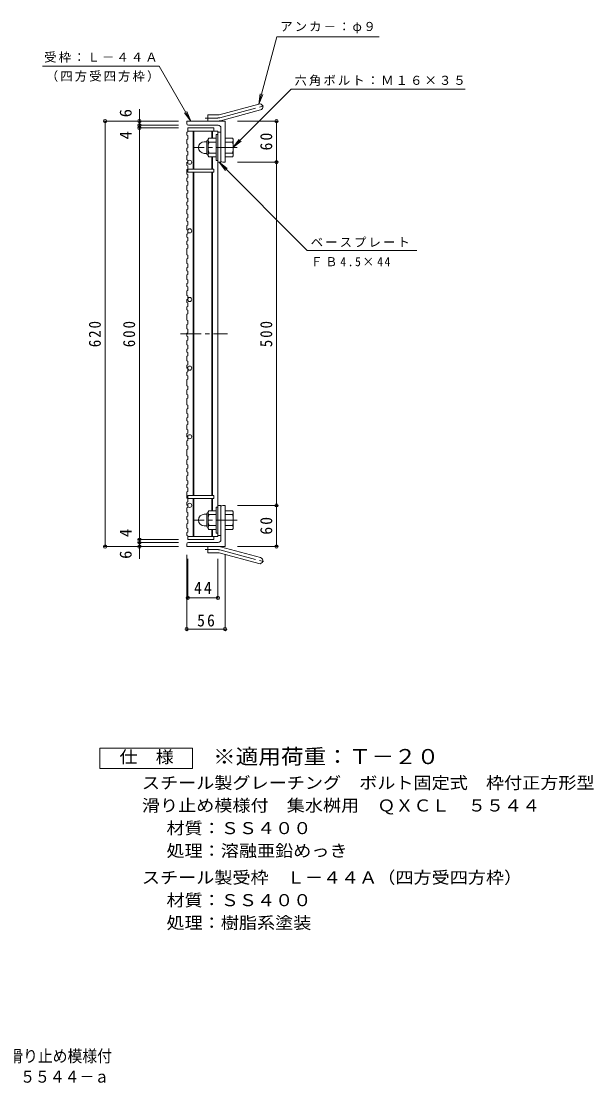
# Model space of a CAD drawing. Units: millimetres at full size, sheet at 1:6. Extents: x -1006 to 940, y -829 to 817.
# Drawn here: x 105 to 940, y -829 to 722 of the extents above; entities that cross this region are included whole.
import ezdxf
from ezdxf.enums import TextEntityAlignment as Align

# ---------------------------------------------------------------- set-up
doc = ezdxf.new("R2010")
doc.units = ezdxf.units.MM
doc.header["$LTSCALE"] = 6
doc.header["$PDMODE"] = 32
doc.header["$PDSIZE"] = 4.8
doc.linetypes.add('CHAIN1', pattern=[8, 5, -1, 1, -1])
doc.linetypes.add('CHAIN2', pattern=[12, 9, -1, 1, -1])
for name, color, linetype, lineweight in [('E-1', 2, 'Continuous', 9), ('E-2', 3, 'Continuous', 9), ('E-4', 7, 'Continuous', 9), ('E-5', 7, 'Continuous', 9), ('F-4_F-4ﾚｲﾔ', 2, 'Continuous', 9)]:
    doc.layers.add(name, color=color, linetype=linetype, lineweight=lineweight)
doc.layers.add('F-5_F-5ﾚｲﾔ', color=2, linetype='Continuous')
doc.styles.add('ＭＳ ゴシック', font='')
doc.styles.get('ＭＳ ゴシック').set_extended_font_data('MS Gothic')

msp = doc.modelspace()

# ---------------------------------------------------------------- linework, layer by layer
at = {"layer": 'E-1'}
for p, q in [((393.702, 586.123), (451.893, 601.715)), ((396.031, 577.43), (454.222, 593.022)), ((402.557, 576.816), (346.557, 576.816)), ((346.557, 573.316), (346.557, 576.816)), ((377.557, 576.816), (377.557, 585.816)), ((391.373, 585.816), (377.557, 585.816)), ((402.557, 576.816), (402.557, 516.816)), ((392.557, 570.816), (349.057, 570.816)), ((396.557, 566.816), (396.557, 519.316)), ((372.247, 546.816), (375.757, 546.816)), ((375.757, 529.116), (375.757, 547.516)), ((377.557, 549.316), (377.757, 549.316)), ((377.757, 549.066), (377.757, 527.566)), ((389.757, 551.816), (378.796, 551.816)), ((389.757, 546.316), (378.796, 546.316)), ((389.757, 557.316), (389.757, 519.316)), ((392.057, 557.316), (389.757, 557.316)), ((402.557, 551.816), (413.519, 551.816)), ((402.557, 546.316), (413.519, 546.316)), ((414.758, 549.316), (414.558, 549.316)), ((414.558, 549.066), (414.558, 527.566)), ((372.257, 529.816), (375.757, 529.816)), ((389.757, 530.316), (378.796, 530.316)), ((402.557, 530.316), (413.519, 530.316)), ((377.557, 527.316), (377.757, 527.316)), ((389.757, 524.816), (378.796, 524.816)), ((392.057, 519.316), (389.757, 519.316)), ((399.057, 516.816), (402.557, 516.816)), ((402.557, 524.816), (413.519, 524.816)), ((414.758, 527.316), (414.558, 527.316)), ((399.057, 16.817), (402.557, 16.817)), ((402.557, -43.183), (402.557, 16.817)), ((372.257, 3.817), (375.757, 3.817)), ((375.757, 4.517), (375.757, -13.883)), ((377.557, 6.317), (377.757, 6.317)), ((377.757, -15.433), (377.757, 6.067)), ((389.757, 8.817), (378.796, 8.817)), ((389.757, 3.317), (378.796, 3.317)), ((389.757, -23.683), (389.757, 14.317)), ((392.057, 14.317), (389.757, 14.317)), ((396.557, -33.183), (396.557, 14.317)), ((402.557, 8.817), (413.519, 8.817)), ((402.557, 3.317), (413.519, 3.317)), ((414.758, 6.317), (414.558, 6.317)), ((414.558, -15.433), (414.558, 6.067)), ((372.247, -13.183), (375.757, -13.183)), ((389.757, -12.683), (378.796, -12.683)), ((402.557, -12.683), (413.519, -12.683)), ((377.557, -15.683), (377.757, -15.683)), ((389.757, -18.183), (378.796, -18.183)), ((392.057, -23.683), (389.757, -23.683)), ((402.557, -18.183), (413.519, -18.183)), ((414.758, -15.683), (414.558, -15.683)), ((346.557, -39.683), (346.557, -43.183)), ((402.557, -43.183), (346.557, -43.183)), ((392.557, -37.183), (349.057, -37.183)), ((377.557, -43.183), (377.557, -52.183)), ((396.031, -43.796), (454.222, -59.389)), ((391.373, -52.183), (377.557, -52.183)), ((393.702, -52.49), (451.893, -68.082))]:
    msp.add_line(p, q, dxfattribs=at)
at = {"layer": 'E-1', "linetype": 'CHAIN2'}
for p, q in [((394.866, 581.776), (460.033, 599.238)), ((391.372, 581.316), (373.752, 581.316)), ((391.372, -47.683), (373.752, -47.683)), ((394.866, -48.143), (460.033, -65.604))]:
    msp.add_line(p, q, dxfattribs=at)
at = {"layer": 'E-1', "linetype": 'CHAIN1'}
for p, q in [((420.161, 538.316), (355.456, 538.316)), ((420.161, -4.683), (355.456, -4.683))]:
    msp.add_line(p, q, dxfattribs=at)
at = {"layer": 'E-1'}
for centre, radius, start, end in [((453.057, 597.368), 4.5, 285.00014, 104.99991), ((391.372, 594.816), 18, 270, 285), ((391.373, 594.816), 9, 270, 285.00002), ((349.057, 573.316), 2.5, 180, 270), ((392.557, 566.816), 4, 0, 90), ((372.247, 538.326), 8.49, 90, 180), ((377.557, 547.516), 1.8, 90, 180), ((381.917, 549.066), 4.16, 138.61835, 221.37988), ((401.757, 538.316), 24, 160.52881, 199.47119), ((390.557, 538.316), 24, 340.52881, 19.47119), ((410.398, 549.066), 4.16, 318.62012, 41.38165), ((372.257, 538.316), 8.5, 180, 270), ((377.557, 529.116), 1.8, 180, 270), ((381.917, 527.566), 4.16, 138.62012, 221.38165), ((410.398, 527.566), 4.16, 318.61835, 41.37988), ((399.057, 519.316), 2.5, 180, 270), ((399.057, 14.317), 2.5, 90, 180), ((372.257, -4.683), 8.5, 90, 180), ((377.557, 4.517), 1.8, 90, 180), ((381.917, 6.067), 4.16, 138.61835, 221.37988), ((401.757, -4.683), 24, 160.52881, 199.47119), ((390.557, -4.683), 24, 340.52881, 19.47119), ((410.398, 6.067), 4.16, 318.62012, 41.38165), ((372.247, -4.693), 8.49, 180, 270), ((377.557, -13.883), 1.8, 180, 270), ((381.917, -15.433), 4.16, 138.62012, 221.38165), ((410.398, -15.433), 4.16, 318.61835, 41.37988), ((349.057, -39.683), 2.5, 90, 180), ((391.372, -61.183), 18, 75, 90), ((392.557, -33.183), 4, 270, 0), ((391.373, -61.183), 9, 74.99998, 90), ((453.057, -63.735), 4.5, 255.00009, 74.99986)]:
    msp.add_arc(centre, radius, start, end, dxfattribs=at)
at = {"layer": 'E-1', "linetype": 'CHAIN2'}
for centre, start, end in [((391.372, 594.816), 270, 284.99995), ((391.372, -61.183), 75.00005, 90)]:
    msp.add_arc(centre, 13.5, start, end, dxfattribs=at)
at = {"layer": 'E-2'}
for p, q in [((346.557, 560.662), (348.057, 561.173)), ((348.057, 566.816), (386.057, 566.816)), ((348.057, 566.816), (348.057, 561.173)), ((348.057, 562.316), (392.057, 562.316)), ((356.057, 562.316), (356.057, 506.816)), ((357.057, 562.316), (357.057, 506.816)), ((383.057, 562.316), (383.057, 551.816)), ((384.057, 562.316), (384.057, 551.816)), ((386.057, 566.816), (386.057, 562.316)), ((392.057, 562.316), (392.057, -28.683)), ((396.557, 560.816), (392.057, 560.816)), ((396.557, 516.816), (396.557, 560.816)), ((346.557, 550.119), (348.057, 550.63)), ((348.057, 543.06), (348.057, 537.947)), ((346.557, 537.435), (348.057, 537.947)), ((346.557, 526.892), (348.057, 527.403)), ((346.557, 516.709), (348.057, 517.22)), ((348.057, 519.833), (348.057, 517.22)), ((383.057, 524.816), (383.057, 506.816)), ((384.057, 524.816), (384.057, 506.816)), ((396.557, 516.816), (392.057, 516.816)), ((346.557, 506.166), (348.057, 506.677)), ((348.057, 511.79), (348.057, 502.316)), ((348.057, 506.816), (386.057, 506.816)), ((348.057, 502.316), (386.057, 502.316)), ((348.057, 499.107), (348.057, 493.994)), ((356.057, 502.316), (356.057, 31.317)), ((357.057, 502.316), (357.057, 31.317)), ((383.057, 502.316), (383.057, 31.317)), ((384.057, 502.316), (384.057, 31.317)), ((386.057, 506.816), (386.057, 502.316)), ((346.557, 493.483), (348.057, 493.994)), ((346.557, 482.939), (348.057, 483.451)), ((348.057, 488.564), (348.057, 483.451)), ((346.557, 471.305), (348.057, 471.816)), ((348.057, 471.816), (348.057, 475.881)), ((346.557, 458.622), (348.057, 459.133)), ((348.057, 464.246), (348.057, 459.133)), ((348.057, 453.703), (348.057, 448.59)), ((346.557, 448.079), (348.057, 448.59)), ((346.557, 435.396), (348.057, 435.907)), ((348.057, 441.02), (348.057, 435.907)), ((346.557, 424.852), (348.057, 425.364)), ((346.557, 412.169), (348.057, 412.68)), ((348.057, 417.794), (348.057, 412.68)), ((346.557, 401.626), (348.057, 402.137)), ((346.557, 401.626), (346.557, 397.12)), ((348.057, 396.609), (346.557, 397.12)), ((346.557, 382.009), (346.557, 390.984)), ((346.557, 382.009), (348.057, 381.498)), ((348.057, 376.384), (348.057, 381.498)), ((346.557, 369.326), (348.057, 368.815)), ((346.557, 363.19), (348.057, 363.701)), ((348.057, 368.815), (348.057, 363.701)), ((348.057, 358.271), (348.057, 353.158)), ((346.557, 352.647), (348.057, 353.158)), ((348.057, 345.588), (348.057, 340.475)), ((346.557, 339.964), (348.057, 340.475)), ((346.557, 329.42), (348.057, 329.932)), ((346.557, 316.737), (348.057, 317.248)), ((348.057, 322.362), (348.057, 317.248)), ((346.557, 306.194), (348.057, 306.705)), ((346.557, 306.194), (346.557, 301.688)), ((348.057, 301.177), (346.557, 301.688)), ((346.557, 286.577), (346.557, 295.552)), ((346.557, 286.577), (348.057, 286.066)), ((348.057, 280.953), (348.057, 286.066)), ((346.557, 273.894), (348.057, 273.383)), ((346.557, 267.758), (348.057, 268.269)), ((348.057, 273.383), (348.057, 268.269)), ((346.557, 257.215), (348.057, 257.726)), ((348.057, 262.839), (348.057, 257.726)), ((348.057, 250.156), (348.057, 245.043)), ((346.557, 244.532), (348.057, 245.043)), ((346.557, 233.988), (348.057, 234.5)), ((346.557, 221.305), (348.057, 221.817)), ((348.057, 226.93), (348.057, 221.817)), ((346.557, 210.762), (348.057, 211.273)), ((346.557, 210.762), (346.557, 206.256)), ((348.057, 205.745), (346.557, 206.256)), ((346.557, 191.145), (346.557, 200.12)), ((346.557, 191.145), (348.057, 190.634)), ((348.057, 185.521), (348.057, 190.634)), ((346.557, 163.351), (346.557, 172.326)), ((346.557, 163.351), (348.057, 162.839)), ((348.057, 157.726), (348.057, 162.839)), ((346.557, 150.667), (348.057, 150.156)), ((346.557, 140.124), (348.057, 139.613)), ((348.057, 145.043), (348.057, 150.156)), ((346.557, 127.441), (348.057, 126.93)), ((348.057, 134.5), (348.057, 139.613)), ((348.057, 121.817), (348.057, 126.93)), ((346.557, 116.898), (348.057, 116.387)), ((346.557, 110.762), (348.057, 111.273)), ((346.557, 104.215), (346.557, 110.762)), ((348.057, 111.273), (348.057, 116.387)), ((346.557, 89.103), (346.557, 98.079)), ((346.557, 89.103), (348.057, 88.592)), ((348.057, 83.479), (348.057, 88.592)), ((346.557, 76.42), (348.057, 75.909)), ((346.557, 65.877), (348.057, 65.366)), ((348.057, 70.796), (348.057, 75.909)), ((348.057, 60.253), (348.057, 65.366)), ((346.557, 53.194), (348.057, 52.683)), ((348.057, 47.569), (348.057, 52.683)), ((346.557, 42.651), (348.057, 42.139)), ((346.557, 36.515), (348.057, 37.026)), ((346.557, 27.467), (346.557, 36.515)), ((348.057, 37.026), (348.057, 42.139)), ((348.057, 31.317), (386.057, 31.317)), ((348.057, 21.843), (348.057, 31.317)), ((386.057, 26.817), (386.057, 31.317)), ((346.557, 27.467), (348.057, 26.956)), ((346.557, 16.924), (348.057, 16.413)), ((348.057, 26.817), (386.057, 26.817)), ((348.057, 13.8), (348.057, 16.413)), ((356.057, -28.683), (356.057, 26.817)), ((357.057, -28.683), (357.057, 26.817)), ((383.057, 8.817), (383.057, 26.817)), ((384.057, 8.817), (384.057, 26.817)), ((396.557, 16.817), (392.057, 16.817)), ((396.557, 16.817), (396.557, -27.183)), ((346.557, 6.741), (348.057, 6.23)), ((346.557, -3.802), (348.057, -4.313)), ((348.057, -9.427), (348.057, -4.313)), ((346.557, -16.485), (348.057, -16.997)), ((346.557, -27.029), (348.057, -27.54)), ((348.057, -33.183), (348.057, -27.54)), ((348.057, -28.683), (392.057, -28.683)), ((383.057, -28.683), (383.057, -18.183)), ((384.057, -28.683), (384.057, -18.183)), ((386.057, -33.183), (386.057, -28.683)), ((396.557, -27.183), (392.057, -27.183)), ((348.057, -33.183), (386.057, -33.183))]:
    msp.add_line(p, q, dxfattribs=at)
at = {"layer": 'E-2', "linetype": 'CHAIN1'}
msp.add_line((337.637, 266.817), (406.179, 266.817), dxfattribs=at)
at = {"layer": 'E-2'}
for points in [[(346.557, 560.662), (346.557, 556.254), (348.057, 555.743), (348.057, 550.63)], [(346.557, 550.119), (346.557, 543.571), (348.057, 543.06)], [(346.557, 537.435), (346.557, 533.028), (348.057, 532.517), (348.057, 527.403)], [(346.557, 526.892), (346.557, 520.345), (348.057, 519.833)], [(346.557, 516.709), (346.557, 512.301), (348.057, 511.79)], [(346.557, 506.166), (346.557, 499.618), (348.057, 499.107)], [(346.557, 493.483), (346.557, 489.075), (348.057, 488.564)], [(346.557, 482.939), (346.557, 476.392), (348.057, 475.881)], [(346.557, 471.305), (346.557, 464.758), (348.057, 464.246)], [(346.557, 458.622), (346.557, 454.214), (348.057, 453.703)], [(346.557, 448.079), (346.557, 441.531), (348.057, 441.02)], [(346.557, 435.396), (346.557, 430.988), (348.057, 430.477), (348.057, 425.364)], [(346.557, 424.852), (346.557, 418.305), (348.057, 417.794)], [(346.557, 412.169), (346.557, 407.762), (348.057, 407.251), (348.057, 402.137)], [(348.057, 396.609), (348.057, 391.496), (346.557, 390.984)], [(346.557, 369.326), (346.557, 375.873), (348.057, 376.384)], [(346.557, 363.19), (346.557, 358.782), (348.057, 358.271)], [(346.557, 352.647), (346.557, 346.099), (348.057, 345.588)], [(346.557, 339.964), (346.557, 335.556), (348.057, 335.045), (348.057, 329.932)], [(346.557, 329.42), (346.557, 322.873), (348.057, 322.362)], [(346.557, 316.737), (346.557, 312.33), (348.057, 311.819), (348.057, 306.705)], [(348.057, 301.177), (348.057, 296.064), (346.557, 295.552)], [(346.557, 273.894), (346.557, 280.441), (348.057, 280.953)], [(346.557, 267.758), (346.557, 263.35), (348.057, 262.839)], [(346.557, 257.215), (346.557, 250.667), (348.057, 250.156)], [(346.557, 244.532), (346.557, 240.124), (348.057, 239.613), (348.057, 234.5)], [(346.557, 233.988), (346.557, 227.441), (348.057, 226.93)], [(346.557, 221.305), (346.557, 216.898), (348.057, 216.387), (348.057, 211.273)], [(348.057, 205.745), (348.057, 200.632), (346.557, 200.12)], [(346.557, 178.462), (346.557, 185.009), (348.057, 185.521)], [(346.557, 178.462), (348.057, 177.951), (348.057, 172.837), (346.557, 172.326)], [(346.557, 150.667), (346.557, 157.215), (348.057, 157.726)], [(346.557, 140.124), (346.557, 144.532), (348.057, 145.043)], [(346.557, 127.441), (346.557, 133.988), (348.057, 134.5)], [(346.557, 116.898), (346.557, 121.305), (348.057, 121.817)], [(346.557, 104.215), (348.057, 103.703), (348.057, 98.59), (346.557, 98.079)], [(346.557, 76.42), (346.557, 82.968), (348.057, 83.479)], [(346.557, 65.877), (346.557, 70.285), (348.057, 70.796)], [(346.557, 53.194), (346.557, 59.741), (348.057, 60.253)], [(346.557, 42.651), (346.557, 47.058), (348.057, 47.569)], [(346.557, 16.924), (346.557, 21.332), (348.057, 21.843)], [(346.557, 6.741), (346.557, 13.288), (348.057, 13.8)], [(346.557, -3.802), (346.557, 0.605), (348.057, 1.117), (348.057, 6.23)], [(346.557, -16.485), (346.557, -9.938), (348.057, -9.427)], [(346.557, -27.029), (346.557, -22.621), (348.057, -22.11), (348.057, -16.997)]]:
    msp.add_lwpolyline(points, dxfattribs=at)
for centre in [(351.057, 516.817), (351.057, 416.817), (351.057, 316.817), (351.057, 216.817), (351.057, 116.817), (351.057, 16.816)]:
    msp.add_circle(centre, 3, dxfattribs=at)
at = {"layer": 'E-4'}
for p, q in [((277.557, 594.374), (277.557, 570.816)), ((225.757, 576.816), (334.557, 576.816)), ((227.557, 576.816), (227.557, -43.183)), ((479.357, 576.816), (420.557, 576.816)), ((477.557, 516.816), (477.557, 576.816)), ((275.757, 570.816), (334.557, 570.816)), ((275.757, 566.816), (334.557, 566.816)), ((277.557, 570.816), (277.557, 566.816)), ((277.557, 566.816), (277.557, -33.183)), ((479.357, 516.816), (420.557, 516.816)), ((477.557, 16.817), (477.557, 516.816)), ((479.357, 16.817), (420.557, 16.817)), ((477.557, -43.183), (477.557, 16.817)), ((225.757, -43.183), (334.557, -43.183)), ((275.757, -33.183), (334.557, -33.183)), ((275.757, -37.183), (334.557, -37.183)), ((277.557, -33.183), (277.557, -37.183)), ((277.557, -37.183), (277.557, -61.158)), ((479.357, -43.183), (420.557, -43.183)), ((346.557, -165.3), (346.557, -55.183)), ((348.057, -119.983), (348.057, -61.183)), ((392.057, -119.983), (392.057, -61.183)), ((402.557, -165.3), (402.557, -55.183)), ((348.057, -118.183), (392.057, -118.183)), ((346.557, -163.5), (402.557, -163.5))]:
    msp.add_line(p, q, dxfattribs=at)
for p in [(227.557, 576.816), (277.557, 576.816), (477.557, 576.816), (277.557, 570.816), (277.557, 566.816), (477.557, 516.816), (477.557, 16.817), (277.557, -33.183), (227.557, -43.183), (277.557, -37.183), (277.557, -43.183), (477.557, -43.183), (348.057, -118.183), (392.057, -118.183), (346.557, -163.5), (402.557, -163.5)]:
    msp.add_point(p, dxfattribs=at)
at = {"layer": 'E-5'}
for p, q in [((451.893, 601.715), (478.097, 699.509)), ((627.097, 699.509), (478.097, 699.509)), ((136.263, 657.001), (306.263, 657.001)), ((352.557, 576.816), (306.263, 657.001)), ((451.893, 601.715), (453.851, 616.587)), ((451.893, 601.715), (457.633, 615.573)), ((352.557, 576.816), (346.817, 590.675)), ((352.557, 576.816), (343.426, 588.717)), ((414.063, 538.317), (423.195, 550.217)), ((414.063, 538.317), (425.964, 547.448)), ((393.807, 516.816), (402.939, 504.916)), ((393.807, 516.816), (522.504, 388.119)), ((393.807, 516.816), (405.708, 507.685)), ((522.504, 388.119), (682.004, 388.119))]:
    msp.add_line(p, q, dxfattribs=at)
msp.add_lwpolyline([(414.063, 538.317), (498.855, 623.108), (752.855, 623.108)], dxfattribs=at)
at = {"layer": 'F-4_F-4ﾚｲﾔ'}
msp.add_lwpolyline([(220.023, -366.903), (220.023, -336.903), (355.023, -336.903), (355.023, -366.903)], close=True, dxfattribs=at)

# ---------------------------------------------------------------- texts
at = {"layer": 'E-4', "color": 2, "style": 'ＭＳ ゴシック'}
for s, p in [('6', (271.557, 582.374)), ('4', (271.557, 550.244)), ('4', (271.557, -29.44)), ('6', (271.557, -61.158))]:
    msp.add_text(s, height=17.6, rotation=90, dxfattribs=at).set_placement(p, align=Align.BOTTOM_LEFT)
at = {"layer": 'E-4', "color": 2, "char_height": 17.6, "attachment_point": 7, "rotation": 90, "style": 'ＭＳ ゴシック'}
for s, insert in [('\\T1.27;\\W0.95;60', (471.557, 534.066)), ('\\T1.27;\\W0.9;620', (221.557, 247.317)), ('\\T1.27;\\W0.9;600', (271.557, 247.317)), ('\\T1.27;\\W0.9;500', (471.557, 247.317)), ('\\T1.27;\\W0.95;60', (471.557, -25.933))]:
    msp.add_mtext(s, dxfattribs=dict(at, insert=insert))
at = {"layer": 'E-4', "color": 2, "char_height": 17.6, "attachment_point": 7, "style": 'ＭＳ ゴシック'}
for s, insert in [('\\T1.27;\\W0.95;44', (357.307, -112.183)), ('\\T1.27;\\W0.95;56', (361.807, -159.9))]:
    msp.add_mtext(s, dxfattribs=dict(at, insert=insert))
at = {"layer": 'E-5', "char_height": 13.2, "attachment_point": 7, "style": 'ＭＳ ゴシック'}
for s, insert in [('\\T1.17;アンカ－：φ９', (483.097, 704.509)), ('\\T1.17;受枠：Ｌ－４４Ａ', (138.763, 662.001)), ('\\T1.17;（四方受四方枠）', (141.263, 634.001)), ('\\T1.17;六角ボルト：Ｍ１６×３５', (503.855, 628.108)), ('\\T1.17;ベースプレート', (527.504, 393.119)), ('\\T1.26;\\W0.95;ＦＢ4.5×44', (527.504, 365.119))]:
    msp.add_mtext(s, dxfattribs=dict(at, insert=insert))
at = {"layer": 'F-4_F-4ﾚｲﾔ', "style": 'ＭＳ ゴシック', "width": 1.1}
for s, p in [('仕\u3000様', (248.523, -363.903)), ('スチール製グレーチング\u3000ボルト固定式\u3000枠付正方形型', (281.277, -401.654)), ('滑り止め模様付\u3000集水桝用\u3000ＱＸＣＬ\u3000５５４４', (281.277, -434.655)), ('材質：ＳＳ４００', (317.104, -467.655)), ('処理：溶融亜鉛めっき', (317.104, -500.655)), ('スチール製受枠\u3000Ｌ－４４Ａ（四方受四方枠）', (281.277, -539.655)), ('材質：ＳＳ４００', (317.104, -572.655)), ('処理：樹脂系塗装', (317.104, -605.655))]:
    msp.add_text(s, height=17.6, dxfattribs=at).set_placement(p, align=Align.BOTTOM_LEFT)
at = {"layer": 'F-5_F-5ﾚｲﾔ', "color": 3, "style": 'ＭＳ ゴシック', "width": 1.1}
msp.add_text('※適用荷重：Ｔ－２０', height=21.99, dxfattribs=at).set_placement((385.023, -366.903), align=Align.BOTTOM_LEFT)
at = {"layer": 'F-5_F-5ﾚｲﾔ', "style": 'ＭＳ ゴシック', "width": 0.9}
for s, p in [('スチール製グレーチング\u3000ボルト固定式\u3000枠付正方形型\u3000細目滑り止め模様付', (-518.58, -799.865)), ('集水桝用\u3000クッションなし\u3000ＱＸＣＬ\u3000５５４４－ａ', (-285.098, -829.865))]:
    msp.add_text(s, height=17.6, dxfattribs=at).set_placement(p, align=Align.BOTTOM_LEFT)

doc.saveas('drawing.dxf')
